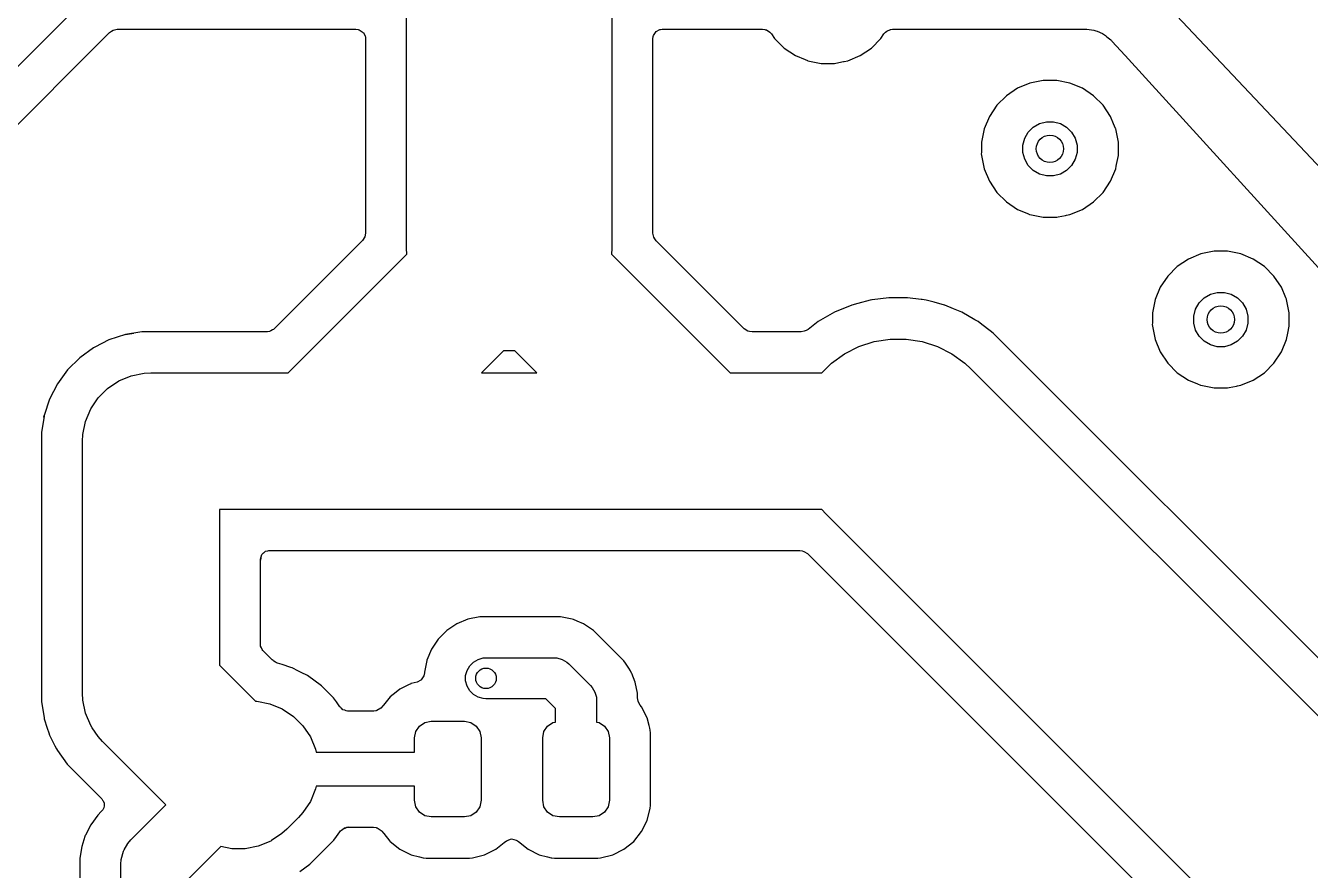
# Model space of a CAD drawing. Header units: inches. Extents: x 1.32 to 5.22, y -7.01 to -1.14.
# Drawn here: x 2.117 to 2.857, y -3.103 to -2.616 of the extents above; entities that cross this region are included whole.
import ezdxf

# ---------------------------------------------------------------- set-up
doc = ezdxf.new("R2010")
doc.units = ezdxf.units.IN
doc.header["$MEASUREMENT"] = 0
doc.layers.add('F.Cu', color=13, linetype='CONTINUOUS', true_color=0xc83434)

msp = doc.modelspace()

# ---------------------------------------------------------------- linework, layer by layer
at = {"layer": 'F.Cu', "linetype": 'CONTINUOUS'}
for p, q in [((2.45433, -1.82441), (2.45433, -2.74449)), ((2.33622, -2.74449), (2.33622, -1.84887)), ((2.23256, -2.51918), (2.01721, -2.73453)), ((2.95636, -2.79787), (2.71195, -2.53818)), ((2.16625, -2.6192), (2.16716, -2.61871)), ((2.16716, -2.61871), (2.1695, -2.61811)), ((2.1695, -2.61811), (2.30699, -2.61811)), ((2.30699, -2.61811), (2.30837, -2.61831)), ((2.30837, -2.61831), (2.30896, -2.61848)), ((2.30896, -2.61848), (2.31127, -2.61997)), ((2.47988, -2.61937), (2.48204, -2.61829)), ((2.48204, -2.61829), (2.48234, -2.61822)), ((2.48234, -2.61822), (2.48338, -2.61811)), ((2.48338, -2.61811), (2.54121, -2.61811)), ((2.54121, -2.61811), (2.54258, -2.61831)), ((2.54258, -2.61831), (2.54285, -2.61839)), ((2.54285, -2.61839), (2.54338, -2.61854)), ((2.54338, -2.61854), (2.54542, -2.61974)), ((2.61268, -2.6193), (2.61482, -2.61827)), ((2.61482, -2.61827), (2.61508, -2.61821)), ((2.61508, -2.61821), (2.61607, -2.61811)), ((2.61607, -2.61811), (2.727, -2.61811)), ((2.727, -2.61811), (2.72734, -2.61812)), ((2.72734, -2.61812), (2.72768, -2.61815)), ((2.72768, -2.61815), (2.72801, -2.61818)), ((2.72801, -2.61818), (2.7319, -2.61872)), ((2.7319, -2.61872), (2.73256, -2.61886)), ((2.73256, -2.61886), (2.73321, -2.61905)), ((2.03042, -2.75476), (2.16514, -2.62004)), ((2.16514, -2.62004), (2.16625, -2.6192)), ((2.31127, -2.61997), (2.31132, -2.62002)), ((2.31132, -2.62002), (2.3124, -2.62218)), ((2.3124, -2.62218), (2.31247, -2.62248)), ((2.31247, -2.62248), (2.31258, -2.62352)), ((2.31258, -2.62352), (2.31258, -2.73535)), ((2.47797, -2.62369), (2.47817, -2.62232)), ((2.47797, -2.68985), (2.47797, -2.62369)), ((2.47817, -2.62232), (2.47834, -2.62173)), ((2.47834, -2.62173), (2.47983, -2.61942)), ((2.47983, -2.61942), (2.47988, -2.61937)), ((2.54542, -2.61974), (2.54561, -2.61993)), ((2.54561, -2.61993), (2.54625, -2.6207)), ((2.54625, -2.6207), (2.54631, -2.62079)), ((2.54631, -2.62079), (2.54631, -2.62079)), ((2.54631, -2.62079), (2.54631, -2.62079)), ((2.54631, -2.62079), (2.54814, -2.62353)), ((2.54814, -2.62353), (2.55363, -2.62902)), ((2.60385, -2.62902), (2.60934, -2.62353)), ((2.60934, -2.62353), (2.61112, -2.62086)), ((2.61112, -2.62086), (2.61205, -2.61983)), ((2.61205, -2.61983), (2.61268, -2.6193)), ((2.73321, -2.61905), (2.73384, -2.61928)), ((2.73384, -2.61928), (2.73696, -2.62066)), ((2.73696, -2.62066), (2.73756, -2.62097)), ((2.73756, -2.62097), (2.73809, -2.6213)), ((2.73809, -2.6213), (2.73813, -2.62133)), ((2.73813, -2.62133), (2.73868, -2.62172)), ((2.73868, -2.62172), (2.73952, -2.62242)), ((2.73952, -2.62242), (2.74169, -2.62423)), ((2.74169, -2.62423), (2.74194, -2.62445)), ((2.74194, -2.62445), (2.74218, -2.62469)), ((2.74218, -2.62469), (2.74242, -2.62493)), ((2.74242, -2.62493), (2.75006, -2.63333)), ((2.55363, -2.62902), (2.55363, -2.62902)), ((2.55363, -2.62902), (2.55363, -2.62902)), ((2.55363, -2.62902), (2.56008, -2.63333)), ((2.56008, -2.63333), (2.56008, -2.63333)), ((2.56008, -2.63333), (2.56568, -2.63565)), ((2.59023, -2.6363), (2.5974, -2.63333)), ((2.5974, -2.63333), (2.60385, -2.62902)), ((2.75006, -2.63333), (2.92765, -2.82868)), ((2.56568, -2.63565), (2.56703, -2.63621)), ((2.56703, -2.63621), (2.5672, -2.63629)), ((2.5672, -2.63629), (2.57486, -2.63781)), ((2.57486, -2.63781), (2.58262, -2.63781)), ((2.58262, -2.63781), (2.58347, -2.63765)), ((2.58262, -2.63781), (2.58262, -2.63781)), ((2.58347, -2.63765), (2.58774, -2.6368)), ((2.58774, -2.6368), (2.58824, -2.6367)), ((2.58774, -2.6368), (2.58774, -2.6368)), ((2.58824, -2.6367), (2.59023, -2.6363)), ((2.70281, -2.64762), (2.6952, -2.64913)), ((2.71057, -2.64762), (2.70281, -2.64762)), ((2.70281, -2.64762), (2.70281, -2.64762)), ((2.70281, -2.64762), (2.70281, -2.64762)), ((2.71818, -2.64913), (2.71057, -2.64762)), ((2.71057, -2.64762), (2.71057, -2.64762)), ((2.71057, -2.64762), (2.71057, -2.64762)), ((2.68803, -2.6521), (2.68158, -2.65641)), ((2.68804, -2.6521), (2.68803, -2.6521)), ((2.68803, -2.6521), (2.68803, -2.6521)), ((2.6952, -2.64913), (2.68804, -2.6521)), ((2.6952, -2.64913), (2.6952, -2.64913)), ((2.6952, -2.64913), (2.6952, -2.64913)), ((2.6952, -2.64913), (2.6952, -2.64913)), ((2.6952, -2.64913), (2.6952, -2.64913)), ((2.72535, -2.6521), (2.71818, -2.64913)), ((2.71818, -2.64913), (2.71818, -2.64913)), ((2.71818, -2.64913), (2.71818, -2.64913)), ((2.71818, -2.64913), (2.71818, -2.64913)), ((2.71818, -2.64913), (2.71818, -2.64913)), ((2.71818, -2.64913), (2.71818, -2.64913)), ((2.7318, -2.65641), (2.72535, -2.6521)), ((2.72535, -2.6521), (2.72535, -2.6521)), ((2.72535, -2.6521), (2.72535, -2.6521)), ((2.72535, -2.6521), (2.72535, -2.6521)), ((2.72535, -2.6521), (2.72535, -2.6521)), ((2.6761, -2.6619), (2.67179, -2.66835)), ((2.68158, -2.65641), (2.6761, -2.6619)), ((2.6761, -2.6619), (2.6761, -2.6619)), ((2.6761, -2.6619), (2.6761, -2.6619)), ((2.68158, -2.65641), (2.68158, -2.65641)), ((2.68158, -2.65641), (2.68158, -2.65641)), ((2.73729, -2.6619), (2.7318, -2.65641)), ((2.7318, -2.65641), (2.7318, -2.65641)), ((2.7318, -2.65641), (2.7318, -2.65641)), ((2.7416, -2.66835), (2.73729, -2.6619)), ((2.73729, -2.6619), (2.73729, -2.6619)), ((2.73729, -2.6619), (2.73729, -2.6619)), ((2.67179, -2.66835), (2.66882, -2.67552)), ((2.67179, -2.66835), (2.67179, -2.66835)), ((2.67179, -2.66835), (2.67179, -2.66835)), ((2.74334, -2.67254), (2.7416, -2.66835)), ((2.7416, -2.66835), (2.7416, -2.66835)), ((2.66882, -2.67552), (2.6673, -2.68313)), ((2.66882, -2.67552), (2.66882, -2.67552)), ((2.69214, -2.68098), (2.6942, -2.67742)), ((2.6942, -2.67742), (2.69711, -2.67451)), ((2.69711, -2.67451), (2.70067, -2.67246)), ((2.70067, -2.67246), (2.70464, -2.67139)), ((2.70464, -2.67139), (2.70875, -2.67139)), ((2.70875, -2.67139), (2.71272, -2.67246)), ((2.71272, -2.67246), (2.71628, -2.67451)), ((2.71628, -2.67451), (2.71919, -2.67742)), ((2.71919, -2.67742), (2.72124, -2.68098)), ((2.74448, -2.6753), (2.74334, -2.67254)), ((2.74456, -2.67547), (2.74448, -2.6753)), ((2.74608, -2.68313), (2.74456, -2.67547)), ((2.6673, -2.68313), (2.6673, -2.68914)), ((2.69108, -2.68495), (2.69214, -2.68098)), ((2.69108, -2.68906), (2.69108, -2.68495)), ((2.72124, -2.68098), (2.72231, -2.68495)), ((2.72231, -2.68495), (2.72231, -2.68906)), ((2.74608, -2.69089), (2.74608, -2.68313)), ((2.74608, -2.68313), (2.74608, -2.68313)), ((2.47797, -2.73564), (2.47797, -2.68985)), ((2.6673, -2.68914), (2.6671, -2.68985)), ((2.6671, -2.68985), (2.66882, -2.6985)), ((2.69214, -2.69303), (2.69108, -2.68906)), ((2.72231, -2.68906), (2.72124, -2.69303)), ((2.74506, -2.69601), (2.74608, -2.69089)), ((2.66882, -2.6985), (2.66882, -2.6985)), ((2.66882, -2.6985), (2.66882, -2.6985)), ((2.66882, -2.6985), (2.66882, -2.6985)), ((2.66882, -2.6985), (2.66882, -2.6985)), ((2.66882, -2.6985), (2.66882, -2.6985)), ((2.66882, -2.6985), (2.67179, -2.70567)), ((2.6942, -2.69659), (2.69214, -2.69303)), ((2.69711, -2.6995), (2.6942, -2.69659)), ((2.70067, -2.70156), (2.69711, -2.6995)), ((2.71628, -2.6995), (2.71272, -2.70156)), ((2.71919, -2.69659), (2.71628, -2.6995)), ((2.72124, -2.69303), (2.71919, -2.69659)), ((2.7416, -2.70567), (2.74457, -2.6985)), ((2.74457, -2.6985), (2.74485, -2.69708)), ((2.74485, -2.69708), (2.74506, -2.69601)), ((2.74506, -2.69601), (2.74506, -2.69601)), ((2.67179, -2.70567), (2.67179, -2.70567)), ((2.67179, -2.70567), (2.67179, -2.70567)), ((2.67179, -2.70567), (2.6761, -2.71212)), ((2.70464, -2.70262), (2.70067, -2.70156)), ((2.70875, -2.70262), (2.70464, -2.70262)), ((2.71272, -2.70156), (2.70875, -2.70262)), ((2.73729, -2.71212), (2.7416, -2.70567)), ((2.6761, -2.71212), (2.6761, -2.71212)), ((2.6761, -2.71212), (2.6761, -2.71212)), ((2.6761, -2.71212), (2.68158, -2.7176)), ((2.7318, -2.7176), (2.73729, -2.71212)), ((2.68158, -2.7176), (2.68158, -2.7176)), ((2.68158, -2.7176), (2.68158, -2.7176)), ((2.68158, -2.7176), (2.68803, -2.72191)), ((2.68803, -2.72191), (2.68804, -2.72191)), ((2.68804, -2.72191), (2.68804, -2.72191)), ((2.68804, -2.72191), (2.68804, -2.72191)), ((2.68804, -2.72191), (2.69425, -2.72449)), ((2.71818, -2.72488), (2.72535, -2.72191)), ((2.72535, -2.72191), (2.7318, -2.7176)), ((2.69425, -2.72449), (2.69454, -2.72461)), ((2.69454, -2.72461), (2.69498, -2.72479)), ((2.69498, -2.72479), (2.69516, -2.72487)), ((2.69516, -2.72487), (2.70281, -2.7264)), ((2.70281, -2.7264), (2.71057, -2.7264)), ((2.71057, -2.7264), (2.71143, -2.72623)), ((2.71057, -2.7264), (2.71057, -2.7264)), ((2.71143, -2.72623), (2.71569, -2.72538)), ((2.71569, -2.72538), (2.71619, -2.72528)), ((2.71569, -2.72538), (2.71569, -2.72538)), ((2.71619, -2.72528), (2.71818, -2.72488)), ((2.31238, -2.73672), (2.31209, -2.73772)), ((2.31258, -2.73535), (2.31238, -2.73672)), ((2.47857, -2.73798), (2.47797, -2.73564)), ((2.31086, -2.73979), (2.26008, -2.79057)), ((2.31209, -2.73772), (2.31086, -2.73979)), ((2.33635, -2.74774), (2.33622, -2.74449)), ((2.45433, -2.74449), (2.4542, -2.74774)), ((2.47907, -2.73889), (2.47857, -2.73798)), ((2.4799, -2.74), (2.47907, -2.73889)), ((2.53068, -2.79078), (2.4799, -2.74)), ((2.26794, -2.81614), (2.33635, -2.74774)), ((2.4542, -2.74774), (2.52261, -2.81614)), ((2.78646, -2.75053), (2.78001, -2.75484)), ((2.79363, -2.74756), (2.78646, -2.75053)), ((2.78646, -2.75053), (2.78646, -2.75053)), ((2.78646, -2.75053), (2.78646, -2.75053)), ((2.80124, -2.74604), (2.79363, -2.74756)), ((2.79363, -2.74756), (2.79363, -2.74756)), ((2.79363, -2.74756), (2.79363, -2.74756)), ((2.79363, -2.74756), (2.79363, -2.74756)), ((2.79363, -2.74756), (2.79363, -2.74756)), ((2.809, -2.74604), (2.80124, -2.74604)), ((2.80124, -2.74604), (2.80124, -2.74604)), ((2.80124, -2.74604), (2.80124, -2.74604)), ((2.81661, -2.74756), (2.809, -2.74604)), ((2.809, -2.74604), (2.809, -2.74604)), ((2.809, -2.74604), (2.809, -2.74604)), ((2.82378, -2.75053), (2.81661, -2.74756)), ((2.81661, -2.74756), (2.81661, -2.74756)), ((2.81661, -2.74756), (2.81661, -2.74756)), ((2.81661, -2.74756), (2.81661, -2.74756)), ((2.81661, -2.74756), (2.81661, -2.74756)), ((2.81661, -2.74756), (2.81661, -2.74756)), ((2.83023, -2.75484), (2.82378, -2.75053)), ((2.82378, -2.75053), (2.82378, -2.75053)), ((2.82378, -2.75053), (2.82378, -2.75053)), ((2.82378, -2.75053), (2.82378, -2.75053)), ((2.82378, -2.75053), (2.82378, -2.75053)), ((2.78001, -2.75484), (2.77452, -2.76032)), ((2.78001, -2.75484), (2.78001, -2.75484)), ((2.78001, -2.75484), (2.78001, -2.75484)), ((2.83571, -2.76032), (2.83023, -2.75484)), ((2.83023, -2.75484), (2.83023, -2.75484)), ((2.83023, -2.75484), (2.83023, -2.75484)), ((2.77021, -2.76678), (2.76724, -2.77394)), ((2.77452, -2.76032), (2.77021, -2.76677)), ((2.77021, -2.76677), (2.77021, -2.76678)), ((2.77021, -2.76678), (2.77021, -2.76678)), ((2.77452, -2.76032), (2.77452, -2.76032)), ((2.77452, -2.76032), (2.77452, -2.76032)), ((2.84002, -2.76677), (2.83571, -2.76032)), ((2.83571, -2.76032), (2.83571, -2.76032)), ((2.83571, -2.76032), (2.83571, -2.76032)), ((2.84002, -2.76678), (2.84002, -2.76677)), ((2.84003, -2.76678), (2.84002, -2.76678)), ((2.84253, -2.77281), (2.84003, -2.76678)), ((2.60312, -2.77423), (2.5961, -2.77611)), ((2.60416, -2.77409), (2.60312, -2.77423)), ((2.60432, -2.77407), (2.60416, -2.77409)), ((2.61387, -2.77281), (2.60432, -2.77407)), ((2.60432, -2.77407), (2.60432, -2.77407)), ((2.62471, -2.77281), (2.61387, -2.77281)), ((2.61387, -2.77281), (2.61387, -2.77281)), ((2.61387, -2.77281), (2.61387, -2.77281)), ((2.6325, -2.77384), (2.62471, -2.77281)), ((2.62471, -2.77281), (2.62471, -2.77281)), ((2.62471, -2.77281), (2.62471, -2.77281)), ((2.63307, -2.77392), (2.6325, -2.77384)), ((2.63546, -2.77423), (2.63307, -2.77392)), ((2.64, -2.77545), (2.63546, -2.77423)), ((2.76724, -2.77394), (2.76573, -2.78155)), ((2.76724, -2.77394), (2.76724, -2.77394)), ((2.79262, -2.77585), (2.79553, -2.77294)), ((2.79553, -2.77294), (2.79909, -2.77088)), ((2.79909, -2.77088), (2.80306, -2.76982)), ((2.80306, -2.76982), (2.80717, -2.76982)), ((2.80717, -2.76982), (2.81114, -2.77088)), ((2.81114, -2.77088), (2.8147, -2.77294)), ((2.8147, -2.77294), (2.81761, -2.77585)), ((2.8429, -2.77372), (2.84253, -2.77281)), ((2.84298, -2.7739), (2.8429, -2.77372)), ((2.84451, -2.78155), (2.84298, -2.7739)), ((2.58264, -2.78118), (2.57325, -2.7866)), ((2.58266, -2.78117), (2.58264, -2.78118)), ((2.58264, -2.78118), (2.58264, -2.78118)), ((2.59265, -2.77704), (2.58266, -2.78117)), ((2.5961, -2.77611), (2.59265, -2.77704)), ((2.59265, -2.77704), (2.59265, -2.77704)), ((2.64594, -2.77704), (2.64, -2.77545)), ((2.646, -2.77706), (2.64594, -2.77704)), ((2.64602, -2.77707), (2.646, -2.77706)), ((2.64609, -2.7771), (2.64602, -2.77707)), ((2.6511, -2.77918), (2.64609, -2.7771)), ((2.65592, -2.78117), (2.6511, -2.77918)), ((2.65594, -2.78118), (2.65592, -2.78117)), ((2.65595, -2.78118), (2.65594, -2.78118)), ((2.66349, -2.78554), (2.65595, -2.78118)), ((2.76573, -2.78155), (2.76573, -2.78757)), ((2.7895, -2.78338), (2.79057, -2.77941)), ((2.79057, -2.77941), (2.79262, -2.77585)), ((2.81761, -2.77585), (2.81967, -2.77941)), ((2.81967, -2.77941), (2.82073, -2.78338)), ((2.84451, -2.78931), (2.84451, -2.78155)), ((2.84451, -2.78155), (2.84451, -2.78155)), ((2.57325, -2.7866), (2.56744, -2.79106)), ((2.57325, -2.7866), (2.57325, -2.7866)), ((2.66411, -2.7859), (2.66349, -2.78554)), ((2.66533, -2.7866), (2.66411, -2.7859)), ((2.66751, -2.78827), (2.66533, -2.7866)), ((2.6722, -2.79187), (2.66751, -2.78827)), ((2.76573, -2.78757), (2.76552, -2.78827)), ((2.76552, -2.78827), (2.76724, -2.79692)), ((2.7895, -2.78749), (2.7895, -2.78338)), ((2.79057, -2.79146), (2.7895, -2.78749)), ((2.82073, -2.78749), (2.81967, -2.79146)), ((2.82073, -2.78338), (2.82073, -2.78749)), ((2.17422, -2.79405), (2.16479, -2.79712)), ((2.18364, -2.79256), (2.17422, -2.79405)), ((2.17422, -2.79405), (2.17912, -2.79328)), ((2.17912, -2.79328), (2.17422, -2.79405)), ((2.17422, -2.79405), (2.17422, -2.79405)), ((2.17422, -2.79405), (2.17422, -2.79405)), ((2.18402, -2.7925), (2.18364, -2.79256)), ((2.18364, -2.79256), (2.18364, -2.79256)), ((2.25572, -2.7925), (2.18402, -2.7925)), ((2.25613, -2.7925), (2.25572, -2.7925)), ((2.25717, -2.79239), (2.25613, -2.7925)), ((2.25806, -2.7919), (2.25717, -2.79239)), ((2.25897, -2.79141), (2.25806, -2.7919)), ((2.25958, -2.79107), (2.25897, -2.79141)), ((2.26008, -2.79057), (2.25958, -2.79107)), ((2.53275, -2.79201), (2.53068, -2.79078)), ((2.53375, -2.7923), (2.53275, -2.79201)), ((2.53512, -2.7925), (2.53375, -2.7923)), ((2.56336, -2.7925), (2.53512, -2.7925)), ((2.56512, -2.79217), (2.56336, -2.7925)), ((2.56623, -2.79174), (2.56512, -2.79217)), ((2.56744, -2.79106), (2.56623, -2.79174)), ((2.67393, -2.7932), (2.6722, -2.79187)), ((2.92434, -3.04361), (2.67393, -2.7932)), ((2.67393, -2.7932), (2.67393, -2.7932)), ((2.67393, -2.7932), (2.67393, -2.7932)), ((2.67393, -2.7932), (2.67393, -2.7932)), ((2.67393, -2.7932), (2.67393, -2.7932)), ((2.79262, -2.79502), (2.79057, -2.79146)), ((2.79553, -2.79793), (2.79262, -2.79502)), ((2.81761, -2.79502), (2.8147, -2.79793)), ((2.81967, -2.79146), (2.81761, -2.79502)), ((2.84299, -2.79692), (2.84373, -2.7932)), ((2.84373, -2.7932), (2.84451, -2.78931)), ((2.15595, -2.80162), (2.14793, -2.80745)), ((2.15655, -2.80132), (2.15595, -2.80162)), ((2.16479, -2.79712), (2.15655, -2.80132)), ((2.16479, -2.79712), (2.16479, -2.79712)), ((2.39208, -2.80336), (2.3793, -2.81614)), ((2.39847, -2.80336), (2.39208, -2.80336)), ((2.41125, -2.81614), (2.39847, -2.80336)), ((2.58844, -2.80516), (2.59669, -2.80095)), ((2.59669, -2.80095), (2.60551, -2.79809)), ((2.60551, -2.79809), (2.61466, -2.79664)), ((2.61466, -2.79664), (2.62392, -2.79664)), ((2.62392, -2.79664), (2.63308, -2.79809)), ((2.63308, -2.79809), (2.64189, -2.80095)), ((2.64189, -2.80095), (2.65015, -2.80516)), ((2.76724, -2.79692), (2.76724, -2.79692)), ((2.76724, -2.79692), (2.76724, -2.79692)), ((2.76724, -2.79692), (2.76724, -2.79692)), ((2.76724, -2.79692), (2.76724, -2.79692)), ((2.76724, -2.79692), (2.76724, -2.79692)), ((2.76724, -2.79692), (2.77021, -2.80409)), ((2.79909, -2.79998), (2.79553, -2.79793)), ((2.80306, -2.80105), (2.79909, -2.79998)), ((2.80717, -2.80105), (2.80306, -2.80105)), ((2.81114, -2.79998), (2.80717, -2.80105)), ((2.8147, -2.79793), (2.81114, -2.79998)), ((2.84002, -2.80409), (2.84299, -2.79692)), ((2.14793, -2.80745), (2.14091, -2.81446)), ((2.14793, -2.80745), (2.14793, -2.80745)), ((2.5754, -2.81614), (2.58094, -2.81061)), ((2.58094, -2.81061), (2.58844, -2.80516)), ((2.65015, -2.80516), (2.65764, -2.81061)), ((2.65764, -2.81061), (2.66105, -2.81375)), ((2.77021, -2.80409), (2.77021, -2.80409)), ((2.77021, -2.80409), (2.77021, -2.80409)), ((2.77021, -2.80409), (2.77452, -2.81054)), ((2.77452, -2.81054), (2.77452, -2.81054)), ((2.77452, -2.81054), (2.77452, -2.81054)), ((2.77452, -2.81054), (2.78001, -2.81603)), ((2.83023, -2.81603), (2.83571, -2.81054)), ((2.83571, -2.81054), (2.84002, -2.80409)), ((2.14091, -2.81446), (2.13508, -2.82249)), ((2.14091, -2.81446), (2.14091, -2.81446)), ((2.17042, -2.82079), (2.17755, -2.81784)), ((2.17755, -2.81784), (2.18512, -2.81633)), ((2.18512, -2.81633), (2.18898, -2.81614)), ((2.18898, -2.81614), (2.26794, -2.81614)), ((2.3793, -2.81614), (2.41125, -2.81614)), ((2.52261, -2.81614), (2.54567, -2.81614)), ((2.54567, -2.81614), (2.5754, -2.81614)), ((2.66105, -2.81375), (2.93546, -3.08816)), ((2.78001, -2.81603), (2.78001, -2.81603)), ((2.78001, -2.81603), (2.78001, -2.81603)), ((2.78001, -2.81603), (2.78646, -2.82034)), ((2.82378, -2.82034), (2.83023, -2.81603)), ((2.13508, -2.82249), (2.13058, -2.83132)), ((2.15854, -2.83054), (2.164, -2.82508)), ((2.164, -2.82508), (2.17042, -2.82079)), ((2.78646, -2.82034), (2.78646, -2.82034)), ((2.78646, -2.82034), (2.79164, -2.82249)), ((2.79164, -2.82249), (2.79341, -2.82322)), ((2.79341, -2.82322), (2.79358, -2.8233)), ((2.79358, -2.8233), (2.80124, -2.82482)), ((2.80124, -2.82482), (2.809, -2.82482)), ((2.809, -2.82482), (2.80985, -2.82465)), ((2.809, -2.82482), (2.809, -2.82482)), ((2.80985, -2.82465), (2.81412, -2.8238)), ((2.81412, -2.8238), (2.81462, -2.8237)), ((2.81412, -2.8238), (2.81412, -2.8238)), ((2.81462, -2.8237), (2.81661, -2.82331)), ((2.81661, -2.82331), (2.82378, -2.82034)), ((2.13058, -2.83132), (2.12752, -2.84076)), ((2.15426, -2.83695), (2.15854, -2.83054)), ((2.12752, -2.84076), (2.12736, -2.84173)), ((2.12736, -2.84173), (2.12752, -2.84076)), ((2.12752, -2.84076), (2.12738, -2.84158)), ((2.12752, -2.84076), (2.12752, -2.84076)), ((2.12752, -2.84076), (2.12752, -2.84076)), ((2.1513, -2.84408), (2.15426, -2.83695)), ((2.12693, -2.84447), (2.12596, -2.85055)), ((2.12725, -2.84241), (2.12693, -2.84447)), ((2.12736, -2.84174), (2.12725, -2.84241)), ((2.12738, -2.84158), (2.12736, -2.84173)), ((2.12736, -2.84173), (2.12738, -2.84158)), ((2.12738, -2.84158), (2.12736, -2.84173)), ((2.12736, -2.84173), (2.12736, -2.84174)), ((2.12736, -2.84174), (2.12736, -2.84173)), ((2.12736, -2.84173), (2.12736, -2.84174)), ((2.1498, -2.85165), (2.1513, -2.84408)), ((2.12596, -2.85055), (2.12596, -3.00575)), ((2.14961, -2.85551), (2.1498, -2.85165)), ((2.14961, -3.00079), (2.14961, -2.85551)), ((2.5063, -2.89488), (2.22835, -2.89488)), ((2.22835, -2.89488), (2.22835, -2.98448)), ((2.54567, -2.89488), (2.5063, -2.89488)), ((2.57533, -2.89488), (2.54567, -2.89488)), ((2.57753, -2.89727), (2.57533, -2.89488)), ((2.83465, -3.15438), (2.57753, -2.89727)), ((2.25219, -2.92273), (2.25236, -2.92214)), ((2.25236, -2.92214), (2.25276, -2.92077)), ((2.25276, -2.92077), (2.25385, -2.91983)), ((2.25385, -2.91983), (2.2539, -2.91978)), ((2.2539, -2.91978), (2.25484, -2.91896)), ((2.25484, -2.91896), (2.25606, -2.9187)), ((2.25606, -2.9187), (2.25636, -2.91864)), ((2.25636, -2.91864), (2.25687, -2.91852)), ((2.25687, -2.91852), (2.25739, -2.91852)), ((2.25739, -2.91852), (2.56263, -2.91852)), ((2.56263, -2.91852), (2.564, -2.91872)), ((2.564, -2.91872), (2.565, -2.91901)), ((2.565, -2.91901), (2.56707, -2.92025)), ((2.56707, -2.92025), (2.80908, -3.16225)), ((2.25199, -2.92411), (2.25219, -2.92273)), ((2.25199, -2.92341), (2.25219, -2.92273)), ((2.25219, -2.92273), (2.25199, -2.92411)), ((2.25199, -2.92411), (2.25199, -2.92341)), ((2.25199, -2.97225), (2.25199, -2.92411)), ((2.37155, -2.95804), (2.3651, -2.96071)), ((2.3784, -2.95667), (2.37155, -2.95804)), ((2.37155, -2.95804), (2.37155, -2.95804)), ((2.37155, -2.95804), (2.37155, -2.95804)), ((2.38538, -2.95667), (2.3784, -2.95667)), ((2.3784, -2.95667), (2.3784, -2.95667)), ((2.3784, -2.95667), (2.3784, -2.95667)), ((2.42475, -2.95667), (2.38538, -2.95667)), ((2.4316, -2.95804), (2.42475, -2.95667)), ((2.42475, -2.95667), (2.42475, -2.95667)), ((2.42475, -2.95667), (2.42475, -2.95667)), ((2.42475, -2.95667), (2.42475, -2.95667)), ((2.43226, -2.95831), (2.4316, -2.95804)), ((2.4316, -2.95804), (2.4316, -2.95804)), ((2.4316, -2.95804), (2.4316, -2.95804)), ((2.4316, -2.95804), (2.4316, -2.95804)), ((2.43438, -2.95919), (2.43226, -2.95831)), ((2.43805, -2.96071), (2.43438, -2.95919)), ((2.43438, -2.95919), (2.43438, -2.95919)), ((2.35929, -2.96459), (2.35435, -2.96953)), ((2.3651, -2.96071), (2.35929, -2.96459)), ((2.35929, -2.96459), (2.35929, -2.96459)), ((2.35929, -2.96459), (2.35929, -2.96459)), ((2.3651, -2.96071), (2.3651, -2.96071)), ((2.3651, -2.96071), (2.3651, -2.96071)), ((2.44091, -2.96262), (2.43805, -2.96071)), ((2.43805, -2.96071), (2.43805, -2.96071)), ((2.43805, -2.96071), (2.43805, -2.96071)), ((2.44386, -2.96459), (2.44091, -2.96262)), ((2.4613, -2.98203), (2.44386, -2.96459)), ((2.25199, -2.97266), (2.25199, -2.97225)), ((2.2521, -2.9737), (2.25199, -2.97266)), ((2.25259, -2.97459), (2.2521, -2.9737)), ((2.35435, -2.96953), (2.35047, -2.97533)), ((2.35435, -2.96953), (2.35435, -2.96953)), ((2.35435, -2.96953), (2.35435, -2.96953)), ((2.25308, -2.9755), (2.25259, -2.97459)), ((2.25342, -2.97612), (2.25308, -2.9755)), ((2.25391, -2.97661), (2.25342, -2.97612)), ((2.25886, -2.98156), (2.25391, -2.97661)), ((2.35047, -2.97533), (2.3478, -2.98178)), ((2.35047, -2.97533), (2.35047, -2.97533)), ((2.35047, -2.97533), (2.35047, -2.97533)), ((2.3747, -2.98276), (2.37737, -2.98121)), ((2.37737, -2.98121), (2.38035, -2.98042)), ((2.38035, -2.98042), (2.38189, -2.98031)), ((2.38189, -2.98031), (2.42126, -2.98031)), ((2.42126, -2.98031), (2.4228, -2.98042)), ((2.4228, -2.98042), (2.42578, -2.98121)), ((2.42578, -2.98121), (2.42845, -2.98276)), ((2.22835, -2.98448), (2.24917, -3.00531)), ((2.25926, -2.98196), (2.25886, -2.98156)), ((2.25976, -2.98227), (2.25926, -2.98196)), ((2.26072, -2.98285), (2.25976, -2.98227)), ((2.26121, -2.98315), (2.26072, -2.98285)), ((2.26176, -2.98333), (2.26121, -2.98315)), ((2.2645, -2.98422), (2.26176, -2.98333)), ((2.26952, -2.98585), (2.2645, -2.98422)), ((2.27025, -2.98609), (2.26952, -2.98585)), ((2.27397, -2.98799), (2.27025, -2.98609)), ((2.27025, -2.98609), (2.27025, -2.98609)), ((2.27025, -2.98609), (2.27025, -2.98609)), ((2.27553, -2.98878), (2.27397, -2.98799)), ((2.27909, -2.9906), (2.27553, -2.98878)), ((2.34644, -2.98873), (2.34624, -2.9901)), ((2.3478, -2.98179), (2.34644, -2.98863)), ((2.34644, -2.98863), (2.34644, -2.98873)), ((2.3478, -2.98178), (2.3478, -2.98179)), ((2.3478, -2.98179), (2.3478, -2.98179)), ((2.37018, -2.99058), (2.37098, -2.98761)), ((2.37098, -2.98761), (2.37252, -2.98494)), ((2.37252, -2.98494), (2.3747, -2.98276)), ((2.42845, -2.98276), (2.42961, -2.98377)), ((2.42961, -2.98377), (2.44211, -2.99627)), ((2.46217, -2.98333), (2.4613, -2.98203)), ((2.4613, -2.98203), (2.4613, -2.98203)), ((2.4613, -2.98203), (2.4613, -2.98203)), ((2.46266, -2.98406), (2.46217, -2.98333)), ((2.46415, -2.98629), (2.46266, -2.98406)), ((2.46266, -2.98406), (2.46266, -2.98406)), ((2.46518, -2.98783), (2.46415, -2.98629)), ((2.46532, -2.98817), (2.46518, -2.98783)), ((2.4657, -2.9891), (2.46532, -2.98817)), ((2.28711, -2.99643), (2.27909, -2.9906)), ((2.33737, -2.99586), (2.33234, -2.99835)), ((2.33854, -2.99528), (2.33737, -2.99586)), ((2.33865, -2.99522), (2.33854, -2.99528)), ((2.33882, -2.99514), (2.33865, -2.99522)), ((2.34231, -2.99427), (2.33882, -2.99514)), ((2.34433, -2.99322), (2.34231, -2.99427)), ((2.34458, -2.99301), (2.34433, -2.99322)), ((2.34607, -2.99069), (2.34458, -2.99301)), ((2.34624, -2.9901), (2.34607, -2.99069)), ((2.37018, -2.99367), (2.37018, -2.99058)), ((2.37098, -2.99665), (2.37018, -2.99367)), ((2.46583, -2.98941), (2.4657, -2.9891)), ((2.46785, -2.99428), (2.46583, -2.98941)), ((2.46914, -3.00074), (2.46785, -2.99428)), ((2.1498, -3.00465), (2.14961, -3.00079)), ((2.29413, -3.00344), (2.28711, -2.99643)), ((2.28711, -2.99643), (2.28711, -2.99643)), ((2.2958, -3.00575), (2.29413, -3.00344)), ((2.3267, -3.00288), (2.32293, -3.00757)), ((2.33013, -3.00013), (2.3267, -3.00288)), ((2.3267, -3.00288), (2.3267, -3.00288)), ((2.33234, -2.99835), (2.33013, -3.00013)), ((2.37252, -2.99932), (2.37098, -2.99665)), ((2.3747, -3.0015), (2.37252, -2.99932)), ((2.37737, -3.00304), (2.3747, -3.0015)), ((2.38035, -3.00384), (2.37737, -3.00304)), ((2.44211, -2.99627), (2.44313, -2.99744)), ((2.44313, -2.99744), (2.44467, -3.00011)), ((2.44467, -3.00011), (2.44547, -3.00308)), ((2.44547, -3.00308), (2.44557, -3.00463)), ((2.46921, -3.00113), (2.46914, -3.00074)), ((2.46921, -3.0034), (2.46921, -3.00113)), ((2.46921, -3.00113), (2.46921, -3.00113)), ((2.46958, -3.00526), (2.46921, -3.0034)), ((2.12596, -3.00575), (2.12684, -3.01125)), ((2.1513, -3.01222), (2.1498, -3.00465)), ((2.24917, -3.00531), (2.24992, -3.00531)), ((2.24992, -3.00531), (2.25749, -3.00681)), ((2.25749, -3.00681), (2.26462, -3.00977)), ((2.26462, -3.00977), (2.27104, -3.01405)), ((2.29782, -3.00852), (2.2958, -3.00575)), ((2.29789, -3.00862), (2.29782, -3.00852)), ((2.29811, -3.00892), (2.29789, -3.00862)), ((2.29816, -3.00899), (2.29811, -3.00892)), ((2.29849, -3.0093), (2.29816, -3.00899)), ((2.29862, -3.00942), (2.29849, -3.0093)), ((2.29947, -3.01023), (2.29862, -3.00942)), ((2.30059, -3.01056), (2.29947, -3.01023)), ((2.30144, -3.01081), (2.30059, -3.01056)), ((2.30211, -3.011), (2.30144, -3.01081)), ((2.31855, -3.01083), (2.31725, -3.011)), ((2.31863, -3.01081), (2.31855, -3.01083)), ((2.31908, -3.01068), (2.31863, -3.01081)), ((2.32136, -3.00929), (2.31908, -3.01068)), ((2.32272, -3.00783), (2.32136, -3.00929)), ((2.32293, -3.00757), (2.32272, -3.00783)), ((2.38189, -3.00394), (2.38035, -3.00384)), ((2.41637, -3.00394), (2.38189, -3.00394)), ((2.42195, -3.00952), (2.41637, -3.00394)), ((2.42195, -3.01737), (2.42195, -3.00952)), ((2.44557, -3.00463), (2.44557, -3.01737)), ((2.47002, -3.00633), (2.46958, -3.00526)), ((2.47073, -3.00753), (2.47002, -3.00633)), ((2.47152, -3.00851), (2.47073, -3.00753)), ((2.47153, -3.00852), (2.47152, -3.00851)), ((2.47474, -3.015), (2.47153, -3.00852)), ((2.47153, -3.00852), (2.47153, -3.00852)), ((2.12684, -3.01125), (2.12742, -3.01492)), ((2.12742, -3.01492), (2.12742, -3.01492)), ((2.12742, -3.01492), (2.12752, -3.01554)), ((2.12752, -3.01554), (2.12752, -3.01554)), ((2.12752, -3.01554), (2.12925, -3.02088)), ((2.15426, -3.01935), (2.1513, -3.01222)), ((2.27104, -3.01405), (2.2765, -3.01951)), ((2.30281, -3.011), (2.30211, -3.011)), ((2.31725, -3.011), (2.30281, -3.011)), ((2.34356, -3.01974), (2.34667, -3.01766)), ((2.34667, -3.01766), (2.35034, -3.01693)), ((2.35034, -3.01693), (2.36954, -3.01693)), ((2.36954, -3.01693), (2.37321, -3.01766)), ((2.37321, -3.01766), (2.37632, -3.01974)), ((2.41738, -3.01974), (2.42049, -3.01766)), ((2.42049, -3.01766), (2.42195, -3.01737)), ((2.44557, -3.01737), (2.44703, -3.01766)), ((2.44703, -3.01766), (2.45014, -3.01974)), ((2.4758, -3.01926), (2.47474, -3.015)), ((2.12925, -3.02088), (2.13015, -3.02364)), ((2.13015, -3.02364), (2.13058, -3.02498)), ((2.13058, -3.02498), (2.13366, -3.03102)), ((2.15508, -3.02058), (2.15426, -3.01935)), ((2.15854, -3.02576), (2.15508, -3.02058)), ((2.16114, -3.02863), (2.15854, -3.02576)), ((2.2765, -3.01951), (2.28078, -3.02593)), ((2.34075, -3.02653), (2.34148, -3.02285)), ((2.34148, -3.02285), (2.34356, -3.01974)), ((2.37632, -3.01974), (2.3784, -3.02285)), ((2.3784, -3.02285), (2.37913, -3.02653)), ((2.41457, -3.02653), (2.4153, -3.02285)), ((2.4153, -3.02285), (2.41738, -3.01974)), ((2.45014, -3.01974), (2.45222, -3.02285)), ((2.45222, -3.02285), (2.45295, -3.02653)), ((2.4762, -3.02088), (2.4758, -3.01926)), ((2.47648, -3.02201), (2.4762, -3.02088)), ((2.47659, -3.02364), (2.47648, -3.02201)), ((2.47659, -3.06534), (2.47659, -3.02364)), ((2.13366, -3.03102), (2.13456, -3.03279)), ((2.13456, -3.03279), (2.13508, -3.03381)), ((2.19761, -3.0651), (2.16114, -3.02863)), ((2.28078, -3.02593), (2.28374, -3.03306)), ((2.28374, -3.03306), (2.28405, -3.03465)), ((2.34075, -3.03465), (2.34075, -3.02653)), ((2.37913, -3.02653), (2.37913, -3.06245)), ((2.41457, -3.06245), (2.41457, -3.02653)), ((2.45295, -3.02653), (2.45295, -3.06245)), ((2.13508, -3.03381), (2.13508, -3.03381)), ((2.13508, -3.03381), (2.14071, -3.04156)), ((2.28405, -3.03465), (2.34075, -3.03465)), ((2.14071, -3.04156), (2.14071, -3.04156)), ((2.14071, -3.04156), (2.14091, -3.04184)), ((2.14091, -3.04184), (2.14091, -3.04184)), ((2.14091, -3.04184), (2.14091, -3.04184)), ((2.14091, -3.04184), (2.14091, -3.04184)), ((2.14091, -3.04184), (2.16023, -3.06115)), ((2.28405, -3.05433), (2.28374, -3.05592)), ((2.34075, -3.05433), (2.28405, -3.05433)), ((2.34075, -3.06245), (2.34075, -3.05433)), ((2.16023, -3.06115), (2.16073, -3.06165)), ((2.16073, -3.06165), (2.16106, -3.06226)), ((2.16106, -3.06226), (2.16136, -3.0628)), ((2.28374, -3.05592), (2.28078, -3.06305)), ((2.34148, -3.06612), (2.34075, -3.06245)), ((2.37913, -3.06245), (2.3784, -3.06612)), ((2.4153, -3.06612), (2.41457, -3.06245)), ((2.45295, -3.06245), (2.45222, -3.06612)), ((2.16035, -3.06892), (2.15829, -3.07099)), ((2.16073, -3.06855), (2.16035, -3.06892)), ((2.16101, -3.06811), (2.16073, -3.06855)), ((2.16117, -3.06785), (2.16101, -3.06811)), ((2.16185, -3.06681), (2.16117, -3.06785)), ((2.16136, -3.0628), (2.16204, -3.06406)), ((2.16194, -3.06556), (2.16185, -3.06681)), ((2.16204, -3.06406), (2.16194, -3.06549)), ((2.16194, -3.06549), (2.16194, -3.06556)), ((2.17742, -3.08529), (2.19761, -3.0651)), ((2.2765, -3.06946), (2.2739, -3.07233)), ((2.28078, -3.06305), (2.2765, -3.06946)), ((2.34356, -3.06924), (2.34148, -3.06612)), ((2.34667, -3.07132), (2.34356, -3.06924)), ((2.37632, -3.06924), (2.37321, -3.07132)), ((2.3784, -3.06612), (2.37632, -3.06924)), ((2.41738, -3.06924), (2.4153, -3.06612)), ((2.42049, -3.07132), (2.41738, -3.06924)), ((2.45014, -3.06924), (2.44703, -3.07132)), ((2.45222, -3.06612), (2.45014, -3.06924)), ((2.47474, -3.07398), (2.47648, -3.06696)), ((2.47648, -3.06696), (2.47659, -3.06534)), ((2.15428, -3.0765), (2.15119, -3.08258)), ((2.15829, -3.07099), (2.15428, -3.0765)), ((2.2739, -3.07233), (2.26721, -3.07902)), ((2.35034, -3.07205), (2.34667, -3.07132)), ((2.36954, -3.07205), (2.35034, -3.07205)), ((2.37321, -3.07132), (2.36954, -3.07205)), ((2.42416, -3.07205), (2.42049, -3.07132)), ((2.44336, -3.07205), (2.42416, -3.07205)), ((2.44703, -3.07132), (2.44336, -3.07205)), ((2.47153, -3.08046), (2.47474, -3.07398)), ((2.15098, -3.08323), (2.14908, -3.08907)), ((2.15112, -3.08277), (2.15098, -3.08323)), ((2.15098, -3.08323), (2.15098, -3.08323)), ((2.15119, -3.08258), (2.15112, -3.08277)), ((2.15119, -3.08258), (2.15119, -3.08258)), ((2.26435, -3.08161), (2.25832, -3.08564)), ((2.26721, -3.07902), (2.26435, -3.08161)), ((2.29426, -3.08535), (2.29581, -3.08323)), ((2.29581, -3.08323), (2.29775, -3.08055)), ((2.29775, -3.08055), (2.29872, -3.07956)), ((2.29872, -3.07956), (2.29775, -3.08055)), ((2.29775, -3.08055), (2.29816, -3.07998)), ((2.29816, -3.07998), (2.29872, -3.07956)), ((2.29872, -3.07956), (2.29941, -3.07902)), ((2.29941, -3.07902), (2.30149, -3.07809)), ((2.30149, -3.07809), (2.29941, -3.07902)), ((2.29941, -3.07902), (2.30034, -3.07831)), ((2.30034, -3.07831), (2.30149, -3.07809)), ((2.30149, -3.07809), (2.30166, -3.07806)), ((2.30166, -3.07806), (2.30256, -3.07797)), ((2.30166, -3.07806), (2.30211, -3.07797)), ((2.30256, -3.07797), (2.30166, -3.07806)), ((2.30211, -3.07797), (2.30256, -3.07797)), ((2.30256, -3.07797), (2.31721, -3.07797)), ((2.31721, -3.07797), (2.31859, -3.07817)), ((2.31859, -3.07817), (2.3189, -3.07826)), ((2.3189, -3.07826), (2.31922, -3.07836)), ((2.31922, -3.07836), (2.32148, -3.07978)), ((2.32148, -3.07978), (2.32194, -3.08029)), ((2.32194, -3.08029), (2.32289, -3.08136)), ((2.32289, -3.08136), (2.32306, -3.08156)), ((2.32306, -3.08156), (2.32661, -3.08598)), ((2.39407, -3.08555), (2.39668, -3.08467)), ((2.39668, -3.08467), (2.39934, -3.08535)), ((2.467, -3.08609), (2.47153, -3.08046)), ((2.14908, -3.08907), (2.14801, -3.0958)), ((2.14908, -3.08907), (2.14908, -3.08907)), ((2.17182, -3.09664), (2.17315, -3.09168)), ((2.17315, -3.09168), (2.17358, -3.09094)), ((2.17358, -3.09094), (2.17572, -3.08723)), ((2.17572, -3.08723), (2.17742, -3.08529)), ((2.17572, -3.08723), (2.17572, -3.08723)), ((2.22927, -3.08912), (2.21102, -3.10737)), ((2.23551, -3.09036), (2.22927, -3.08912)), ((2.24323, -3.09036), (2.23551, -3.09036)), ((2.2508, -3.08886), (2.24323, -3.09036)), ((2.25793, -3.0859), (2.2508, -3.08886)), ((2.25832, -3.08564), (2.25793, -3.0859)), ((2.28045, -3.09921), (2.28743, -3.09223)), ((2.28743, -3.09223), (2.29413, -3.08554)), ((2.29413, -3.08554), (2.29426, -3.08535)), ((2.32661, -3.08598), (2.32661, -3.08598)), ((2.32661, -3.08598), (2.32661, -3.08598)), ((2.32661, -3.08598), (2.3267, -3.08609)), ((2.3267, -3.08609), (2.3267, -3.08609)), ((2.3267, -3.08609), (2.3267, -3.08609)), ((2.3267, -3.08609), (2.33234, -3.09062)), ((2.33234, -3.09062), (2.33881, -3.09383)), ((2.38107, -3.09383), (2.38754, -3.09062)), ((2.38754, -3.09062), (2.39236, -3.08675)), ((2.39236, -3.08675), (2.39263, -3.08655)), ((2.39263, -3.08655), (2.39344, -3.08598)), ((2.39344, -3.08598), (2.39407, -3.08555)), ((2.39344, -3.08598), (2.39344, -3.08598)), ((2.39934, -3.08535), (2.39934, -3.08535)), ((2.39934, -3.08535), (2.4, -3.08574)), ((2.4, -3.08574), (2.40058, -3.08614)), ((2.40058, -3.08614), (2.40616, -3.09062)), ((2.40616, -3.09062), (2.41263, -3.09383)), ((2.45489, -3.09383), (2.46136, -3.09062)), ((2.46136, -3.09062), (2.467, -3.08609)), ((2.14801, -3.0958), (2.14801, -3.3295)), ((2.17165, -3.09921), (2.17182, -3.09664)), ((2.17165, -3.2689), (2.17165, -3.09921)), ((2.17182, -3.09664), (2.17182, -3.09664)), ((2.27468, -3.10341), (2.28042, -3.09924)), ((2.28042, -3.09924), (2.28045, -3.09921)), ((2.28045, -3.09921), (2.28042, -3.09924)), ((2.28042, -3.09924), (2.28045, -3.09921)), ((2.28042, -3.09924), (2.28042, -3.09924)), ((2.28042, -3.09924), (2.28042, -3.09924)), ((2.28042, -3.09924), (2.28042, -3.09924)), ((2.33881, -3.09383), (2.34354, -3.09501)), ((2.34354, -3.09501), (2.34566, -3.09554)), ((2.34566, -3.09554), (2.34584, -3.09558)), ((2.34584, -3.09558), (2.34584, -3.09558)), ((2.34584, -3.09558), (2.34587, -3.09559)), ((2.34587, -3.09559), (2.346, -3.09559)), ((2.346, -3.09559), (2.34745, -3.09569)), ((2.34745, -3.09569), (2.34745, -3.09569)), ((2.34745, -3.09569), (2.37243, -3.09569)), ((2.37243, -3.09569), (2.37405, -3.09558)), ((2.37243, -3.09569), (2.37243, -3.09569)), ((2.37405, -3.09558), (2.38107, -3.09383)), ((2.41263, -3.09383), (2.41736, -3.09501)), ((2.41736, -3.09501), (2.41948, -3.09554)), ((2.41948, -3.09554), (2.41966, -3.09558)), ((2.41966, -3.09558), (2.41966, -3.09558)), ((2.41966, -3.09558), (2.41969, -3.09559)), ((2.41969, -3.09559), (2.41981, -3.09559)), ((2.41981, -3.09559), (2.42127, -3.09569)), ((2.42127, -3.09569), (2.42127, -3.09569)), ((2.42127, -3.09569), (2.44625, -3.09569)), ((2.44625, -3.09569), (2.44787, -3.09558)), ((2.44625, -3.09569), (2.44625, -3.09569)), ((2.44787, -3.09558), (2.45489, -3.09383))]:
    msp.add_line(p, q, dxfattribs=at)
at = {"layer": 'F.Cu'}
for centre, radius in [((2.70669, -2.68701), 0.00787), ((2.80512, -2.78543), 0.00787), ((2.38189, -2.99213), 0.00591)]:
    msp.add_circle(centre, radius, dxfattribs=at)

doc.saveas('drawing.dxf')
